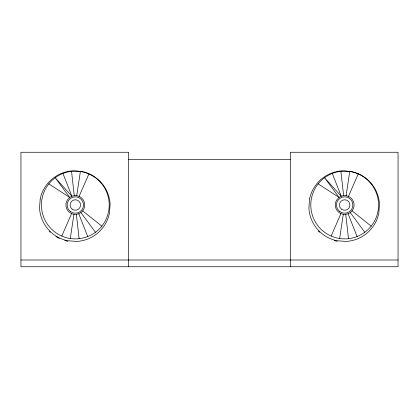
<?xml version="1.0" encoding="UTF-8"?>
<svg xmlns="http://www.w3.org/2000/svg" width="419" height="419" viewBox="0 0 419 419"><rect width="100%" height="100%" fill="white"/><g stroke="black" fill="none" stroke-linecap="round" stroke-linejoin="round"><path stroke-width="0.63" d="M70.277 238.516L73.927 214.319M76.729 195.699L80.375 171.497M339.636 238.516L343.281 214.319M346.089 195.699L349.734 171.497M61.776 236.07L71.565 213.638M79.091 196.38L88.88 173.948M331.136 236.07L340.919 213.638M348.451 196.38L358.235 173.948M128.691 159.592L290.309 159.592M20.95 260.005L398.05 260.005M318.189 183.878L339.091 197.433L324.557 177.74L341.244 196.244A9.417 9.417 0 0 1 353.997 206.41A9.417 9.417 0 0 1 338.814 212.37A9.417 9.417 0 0 1 341.244 196.244L332.304 173.461A33.887 33.887 0 0 1 378.195 210.055A33.887 33.887 0 0 1 323.557 231.503A33.887 33.887 0 0 1 332.304 173.461M48.829 183.878L69.737 197.433L55.203 177.74L71.89 196.244A9.417 9.417 0 0 1 84.638 206.41A9.417 9.417 0 0 1 69.46 212.37A9.417 9.417 0 0 1 71.89 196.244L62.944 173.461A33.887 33.887 0 0 1 108.84 210.055A33.887 33.887 0 0 1 54.198 231.503A33.887 33.887 0 0 1 62.944 173.461M352.044 210.877L371.182 226.134M82.69 210.877L101.822 226.134M350.279 212.585L364.808 232.273M80.919 212.585L95.453 232.273M348.126 213.774L357.067 236.552M78.767 213.774L87.712 236.552M340.888 171.329L343.632 195.652M345.738 214.366L348.482 238.683M71.534 171.329L74.273 195.652M76.384 214.366L79.123 238.683M290.309 266.741L290.309 152.259L398.05 152.259L398.05 266.741L20.95 266.741L20.95 152.259L128.691 152.259L128.691 266.741M337.269 241.292A37.034 37.034 0 0 1 334.121 240.506M319.639 232.288A37.034 37.034 0 0 1 318.241 230.937M67.909 241.292A37.034 37.034 0 0 1 64.762 240.506M59.351 238.421A37.034 37.034 0 0 1 55.937 236.562M50.28 232.288A37.034 37.034 0 0 1 49.342 231.398M40.203 198.952L39.527 208.154A35.353 35.353 0 0 0 67.642 240.747L76.845 241.428A35.353 35.353 0 0 0 109.438 213.313L110.118 204.111A35.353 35.353 0 0 0 82.004 171.518L72.796 170.837A35.353 35.353 0 0 0 40.203 198.952M309.562 198.952L308.882 208.154A35.353 35.353 0 0 0 336.996 240.747L346.204 241.428A35.353 35.353 0 0 0 378.797 213.313L379.473 204.111A35.353 35.353 0 0 0 351.358 171.518L342.155 170.837A35.353 35.353 0 0 0 309.562 198.952M341.417 209.102A5.238 5.238 0 0 0 349.865 205.787A5.238 5.238 0 0 0 342.773 200.13A5.238 5.238 0 0 0 341.417 209.102M339.584 211.406A8.186 8.186 0 0 0 352.777 206.227A8.186 8.186 0 0 0 341.695 197.386A8.186 8.186 0 0 0 339.584 211.406M72.063 209.102A5.238 5.238 0 0 0 80.506 205.787A5.238 5.238 0 0 0 73.414 200.13A5.238 5.238 0 0 0 72.063 209.102M70.224 211.406A8.186 8.186 0 0 0 83.423 206.227A8.186 8.186 0 0 0 72.335 197.386A8.186 8.186 0 0 0 70.224 211.406"/></g></svg>
